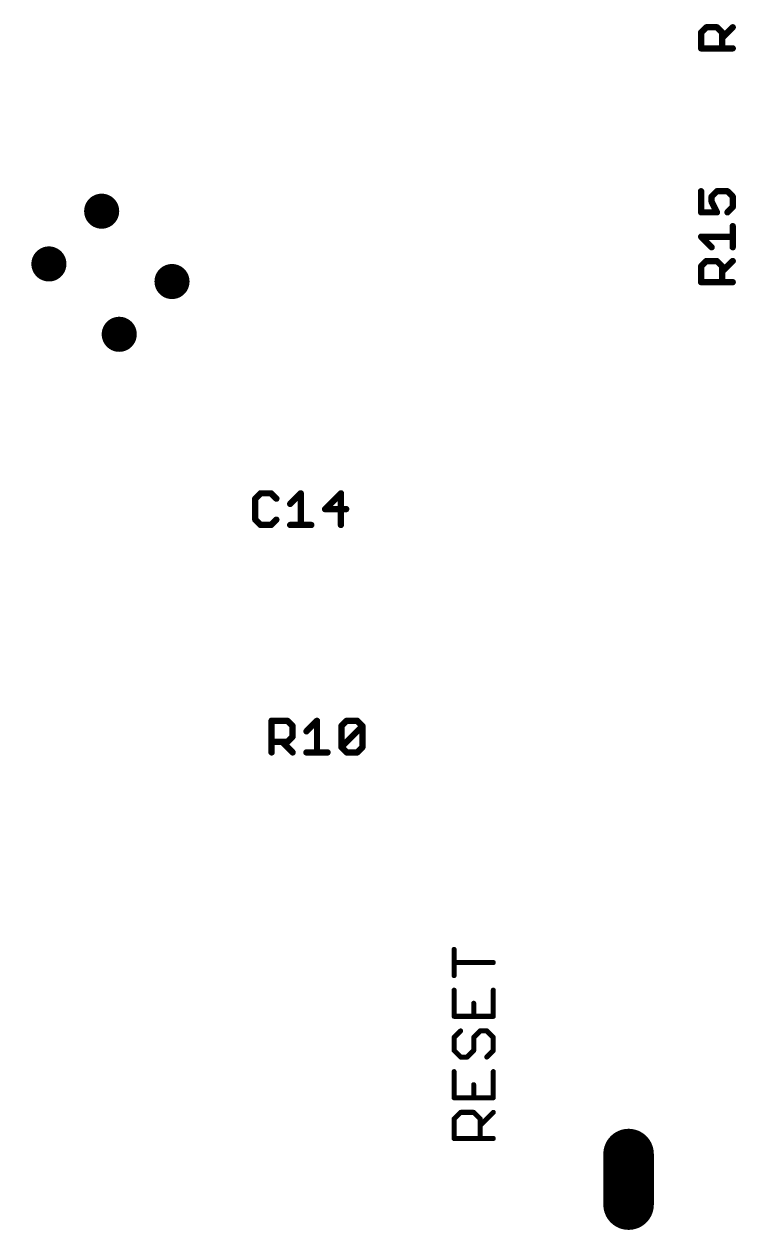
# Model space of a CAD drawing. Extents: x -38.3 to 35.6, y -39 to 39.9.
# Drawn here: x -15.45 to -1.14, y -39 to -14.76 of the extents above; entities that cross this region are included whole.
import ezdxf

# ---------------------------------------------------------------- set-up
doc = ezdxf.new("R2010")
doc.units = 0
doc.header["$MEASUREMENT"] = 0
doc.layers.get('0').update_dxf_attribs({"linetype": 'CONTINUOUS'})
doc.layers.add('25', color=253, linetype='CONTINUOUS')

# ---------------------------------------------------------------- blocks, each defined once
blk = doc.blocks.new('ROUNDP')
at = {"const_width": 0.5}
blk.add_lwpolyline([(0, -0.25, 1), (0, 0.25, 1), (0, -0.25)], format="xyb", dxfattribs=at)
blk = doc.blocks.new('LONGP100')
at = {"const_width": 1}
blk.add_lwpolyline([(-0.5, 0), (0.5, 0)], dxfattribs=at)
at = {"const_width": 0.5}
for points in [[(-0.5, 0.25, 1), (-0.5, -0.25)], [(0.5, -0.25, 1), (0.5, 0.25)]]:
    blk.add_lwpolyline(points, format="xyb", dxfattribs=at)

msp = doc.modelspace()

# ---------------------------------------------------------------- linework, layer by layer
at = {"layer": '25'}
for points, const_width in [([(-1.842, -14.9317), (-1.7361, -14.8257)], 0.127), ([(-1.7361, -14.8257), (-1.5243, -14.8257)], 0.127), ([(-1.5243, -14.8257), (-1.4183, -14.9317)], 0.127), ([(-1.4183, -15.0376), (-1.2065, -14.8257)], 0.127), ([(-1.842, -15.2494), (-1.842, -14.9317)], 0.127), ([(-1.4183, -14.9317), (-1.4183, -15.2494)], 0.127), ([(-1.2065, -15.2494), (-1.842, -15.2494)], 0.127), ([(-1.842, -18.1214), (-1.842, -18.5451)], 0.127), ([(-1.6302, -18.2274), (-1.5243, -18.1214)], 0.127), ([(-1.6302, -18.3333), (-1.6302, -18.2274)], 0.127), ([(-1.5243, -18.1214), (-1.3124, -18.1214)], 0.127), ([(-1.3124, -18.1214), (-1.2065, -18.2274)], 0.127), ([(-1.2065, -18.2274), (-1.2065, -18.4392)], 0.127), ([(-1.5243, -18.5451), (-1.6302, -18.3333)], 0.127), ([(-1.2065, -18.4392), (-1.3124, -18.5451)], 0.127), ([(-1.842, -18.5451), (-1.5243, -18.5451)], 0.127), ([(-1.2065, -19.2468), (-1.2065, -18.8231)], 0.127), ([(-1.6302, -19.2468), (-1.842, -19.0349)], 0.127), ([(-1.842, -19.0349), (-1.2065, -19.0349)], 0.127), ([(-1.842, -19.6306), (-1.7361, -19.5247)], 0.127), ([(-1.842, -19.9484), (-1.842, -19.6306)], 0.127), ([(-1.7361, -19.5247), (-1.5243, -19.5247)], 0.127), ([(-1.5243, -19.5247), (-1.4183, -19.6306)], 0.127), ([(-1.4183, -19.7366), (-1.2065, -19.5247)], 0.127), ([(-1.4183, -19.6306), (-1.4183, -19.9484)], 0.127), ([(-1.2065, -19.9484), (-1.842, -19.9484)], 0.127), ([(-10.6985, -24.193), (-10.8044, -24.2989)], 0.127), ([(-10.4867, -24.193), (-10.6985, -24.193)], 0.127), ([(-10.3807, -24.2989), (-10.4867, -24.193)], 0.127), ([(-10.1028, -24.4048), (-9.8909, -24.193)], 0.127), ([(-9.8909, -24.193), (-9.8909, -24.8285)], 0.127), ([(-9.0834, -24.193), (-9.4011, -24.5107)], 0.127), ([(-9.0834, -24.8285), (-9.0834, -24.193)], 0.127), ([(-10.8044, -24.2989), (-10.8044, -24.7226)], 0.127), ([(-9.4011, -24.5107), (-8.9775, -24.5107)], 0.127), ([(-10.8044, -24.7226), (-10.6985, -24.8285)], 0.127), ([(-10.4867, -24.8285), (-10.3807, -24.7226)], 0.127), ([(-10.6985, -24.8285), (-10.4867, -24.8285)], 0.127), ([(-10.1028, -24.8285), (-9.6791, -24.8285)], 0.127), ([(-10.4775, -29.4005), (-10.4775, -28.765)], 0.127), ([(-10.4775, -28.765), (-10.1597, -28.765)], 0.127), ([(-10.1597, -28.765), (-10.0538, -28.8709)], 0.127), ([(-10.0538, -28.8709), (-10.0538, -29.0827)], 0.127), ([(-9.7759, -28.9768), (-9.564, -28.765)], 0.127), ([(-9.564, -28.765), (-9.564, -29.4005)], 0.127), ([(-9.0742, -28.8709), (-8.9683, -28.765)], 0.127), ([(-9.0742, -29.2946), (-9.0742, -28.8709)], 0.127), ([(-9.0742, -29.2946), (-8.6505, -28.8709)], 0.127), ([(-8.9683, -28.765), (-8.7565, -28.765)], 0.127), ([(-8.7565, -28.765), (-8.6505, -28.8709)], 0.127), ([(-8.6505, -28.8709), (-8.6505, -29.2946)], 0.127), ([(-10.0538, -29.0827), (-10.1597, -29.1887)], 0.127), ([(-10.1597, -29.1887), (-10.4775, -29.1887)], 0.127), ([(-10.2657, -29.1887), (-10.0538, -29.4005)], 0.127), ([(-8.9683, -29.4005), (-9.0742, -29.2946)], 0.127), ([(-8.6505, -29.2946), (-8.7565, -29.4005)], 0.127), ([(-9.7759, -29.4005), (-9.3522, -29.4005)], 0.127), ([(-8.7565, -29.4005), (-8.9683, -29.4005)], 0.127), ([(-6.8079, -33.8859), (-6.8079, -33.3605)], 0.1016), ([(-6.0198, -33.6232), (-6.8079, -33.6232)], 0.1016), ([(-6.8079, -34.1791), (-6.8079, -34.7045)], 0.1016), ([(-6.0198, -34.7045), (-6.0198, -34.1791)], 0.1016), ([(-6.4138, -34.7045), (-6.4138, -34.4418)], 0.1016), ([(-6.8079, -34.7045), (-6.0198, -34.7045)], 0.1016), ([(-6.6765, -34.9977), (-6.8079, -35.129)], 0.1016), ([(-6.8079, -35.129), (-6.8079, -35.3917)], 0.1016), ([(-6.4138, -35.129), (-6.2825, -34.9977)], 0.1016), ([(-6.4138, -35.3917), (-6.4138, -35.129)], 0.1016), ([(-6.2825, -34.9977), (-6.1511, -34.9977)], 0.1016), ([(-6.1511, -34.9977), (-6.0198, -35.129)], 0.1016), ([(-6.0198, -35.129), (-6.0198, -35.3917)], 0.1016), ([(-6.8079, -35.3917), (-6.6765, -35.523)], 0.1016), ([(-6.5452, -35.523), (-6.4138, -35.3917)], 0.1016), ([(-6.0198, -35.3917), (-6.1511, -35.523)], 0.1016), ([(-6.6765, -35.523), (-6.5452, -35.523)], 0.1016), ([(-6.8079, -35.8162), (-6.8079, -36.3416)], 0.1016), ([(-6.0198, -36.3416), (-6.0198, -35.8162)], 0.1016), ([(-6.4138, -36.3416), (-6.4138, -36.0789)], 0.1016), ([(-6.8079, -36.3416), (-6.0198, -36.3416)], 0.1016), ([(-6.8079, -36.7662), (-6.6765, -36.6348)], 0.1016), ([(-6.6765, -36.6348), (-6.4138, -36.6348)], 0.1016), ([(-6.4138, -36.6348), (-6.2825, -36.7662)], 0.1016), ([(-6.2825, -36.8975), (-6.0198, -36.6348)], 0.1016), ([(-6.8079, -37.1602), (-6.8079, -36.7662)], 0.1016), ([(-6.2825, -36.7662), (-6.2825, -37.1602)], 0.1016), ([(-6.0198, -37.1602), (-6.8079, -37.1602)], 0.1016)]:
    msp.add_lwpolyline(points, dxfattribs=dict(at, const_width=const_width))
for points, const_width in [([(-1.7361, -14.794, 1), (-1.7361, -14.8575)], 0.0635), ([(-1.7137, -14.8482, 1), (-1.7586, -14.8033)], 0.0635), ([(-1.5018, -14.8033, 1), (-1.5467, -14.8482)], 0.0635), ([(-1.5243, -14.8575, 1), (-1.5243, -14.794)], 0.0635), ([(-1.184, -14.8482, 1), (-1.229, -14.8033)], 0.0635), ([(-1.8103, -14.9317, 1), (-1.8738, -14.9317)], 0.0635), ([(-1.8645, -14.9092, 1), (-1.8196, -14.9541)], 0.0635), ([(-1.3866, -14.9317, 1), (-1.4501, -14.9317)], 0.0635), ([(-1.4408, -15.0151, 1), (-1.3959, -15.06)], 0.0635), ([(-1.4408, -14.9541, 1), (-1.3959, -14.9092)], 0.0635), ([(-1.842, -15.2177, 1), (-1.842, -15.2812)], 0.0635), ([(-1.8738, -15.2494, 1), (-1.8103, -15.2494)], 0.0635), ([(-1.4501, -15.2494, 1), (-1.3866, -15.2494)], 0.0635), ([(-1.2065, -15.2812, 1), (-1.2065, -15.2177)], 0.0635), ([(-1.8103, -18.1214, 1), (-1.8738, -18.1214)], 0.0635), ([(-1.5984, -18.2274, 1), (-1.6619, -18.2274)], 0.0635), ([(-1.6526, -18.2049, 1), (-1.6077, -18.2498)], 0.0635), ([(-1.5243, -18.0897, 1), (-1.5243, -18.1532)], 0.0635), ([(-1.5018, -18.1439, 1), (-1.5467, -18.099)], 0.0635), ([(-1.29, -18.099, 1), (-1.3349, -18.1439)], 0.0635), ([(-1.3124, -18.1532, 1), (-1.3124, -18.0897)], 0.0635), ([(-1.1748, -18.2274, 1), (-1.2383, -18.2274)], 0.0635), ([(-1.229, -18.2498, 1), (-1.184, -18.2049)], 0.0635), ([(-1.6018, -18.3191, 1), (-1.6586, -18.3475)], 0.0635), ([(-1.6619, -18.3333, 1), (-1.5984, -18.3333)], 0.0635), ([(-1.2383, -18.4392, 1), (-1.1748, -18.4392)], 0.0635), ([(-1.184, -18.4617, 1), (-1.229, -18.4168)], 0.0635), ([(-1.842, -18.5134, 1), (-1.842, -18.5769)], 0.0635), ([(-1.8738, -18.5451, 1), (-1.8103, -18.5451)], 0.0635), ([(-1.5527, -18.5593, 1), (-1.4959, -18.5309)], 0.0635), ([(-1.5243, -18.5769, 1), (-1.5243, -18.5134)], 0.0635), ([(-1.3349, -18.5227, 1), (-1.29, -18.5676)], 0.0635), ([(-1.1748, -18.8231, 1), (-1.2383, -18.8231)], 0.0635), ([(-1.842, -19.0032, 1), (-1.842, -19.0667)], 0.0635), ([(-1.8196, -19.0125, 1), (-1.8645, -19.0574)], 0.0635), ([(-1.2065, -19.0667, 1), (-1.2065, -19.0032)], 0.0635), ([(-1.6526, -19.2692, 1), (-1.6077, -19.2243)], 0.0635), ([(-1.2383, -19.2468, 1), (-1.1748, -19.2468)], 0.0635), ([(-1.8103, -19.6306, 1), (-1.8738, -19.6306)], 0.0635), ([(-1.8645, -19.6082, 1), (-1.8196, -19.6531)], 0.0635), ([(-1.7361, -19.493, 1), (-1.7361, -19.5565)], 0.0635), ([(-1.7137, -19.5472, 1), (-1.7586, -19.5023)], 0.0635), ([(-1.5018, -19.5023, 1), (-1.5467, -19.5472)], 0.0635), ([(-1.5243, -19.5565, 1), (-1.5243, -19.493)], 0.0635), ([(-1.3866, -19.6306, 1), (-1.4501, -19.6306)], 0.0635), ([(-1.4408, -19.6531, 1), (-1.3959, -19.6082)], 0.0635), ([(-1.184, -19.5472, 1), (-1.229, -19.5023)], 0.0635), ([(-1.4408, -19.7141, 1), (-1.3959, -19.759)], 0.0635), ([(-1.842, -19.9167, 1), (-1.842, -19.9802)], 0.0635), ([(-1.8738, -19.9484, 1), (-1.8103, -19.9484)], 0.0635), ([(-1.4501, -19.9484, 1), (-1.3866, -19.9484)], 0.0635), ([(-1.2065, -19.9802, 1), (-1.2065, -19.9167)], 0.0635), ([(-10.6985, -24.1612, 1), (-10.6985, -24.2247)], 0.0635), ([(-10.676, -24.2154, 1), (-10.7209, -24.1705)], 0.0635), ([(-10.4642, -24.1705, 1), (-10.5091, -24.2154)], 0.0635), ([(-10.4867, -24.2247, 1), (-10.4867, -24.1612)], 0.0635), ([(-9.8592, -24.193, 1), (-9.9227, -24.193)], 0.0635), ([(-9.8685, -24.2154, 1), (-9.9134, -24.1705)], 0.0635), ([(-9.0516, -24.193, 1), (-9.1151, -24.193)], 0.0635), ([(-9.0609, -24.2154, 1), (-9.1058, -24.1705)], 0.0635), ([(-10.7727, -24.2989, 1), (-10.8362, -24.2989)], 0.0635), ([(-10.8269, -24.2764, 1), (-10.782, -24.3213)], 0.0635), ([(-10.4032, -24.3213, 1), (-10.3583, -24.2764)], 0.0635), ([(-10.1252, -24.3824, 1), (-10.0803, -24.4273)], 0.0635), ([(-9.4011, -24.479, 1), (-9.4011, -24.5425)], 0.0635), ([(-9.4236, -24.4883, 1), (-9.3787, -24.5332)], 0.0635), ([(-8.9775, -24.5425, 1), (-8.9775, -24.479)], 0.0635), ([(-10.782, -24.7001, 1), (-10.8269, -24.745)], 0.0635), ([(-10.8362, -24.7226, 1), (-10.7727, -24.7226)], 0.0635), ([(-10.3583, -24.745, 1), (-10.4032, -24.7001)], 0.0635), ([(-10.6985, -24.7968, 1), (-10.6985, -24.8603)], 0.0635), ([(-10.7209, -24.851, 1), (-10.676, -24.806)], 0.0635), ([(-10.5091, -24.806, 1), (-10.4642, -24.851)], 0.0635), ([(-10.4867, -24.8603, 1), (-10.4867, -24.7968)], 0.0635), ([(-10.1028, -24.7968, 1), (-10.1028, -24.8603)], 0.0635), ([(-9.9227, -24.8285, 1), (-9.8592, -24.8285)], 0.0635), ([(-9.6791, -24.8603, 1), (-9.6791, -24.7968)], 0.0635), ([(-9.1151, -24.8285, 1), (-9.0516, -24.8285)], 0.0635), ([(-10.4775, -28.7332, 1), (-10.4775, -28.7967)], 0.0635), ([(-10.4458, -28.765, 1), (-10.5093, -28.765)], 0.0635), ([(-10.1373, -28.7425, 1), (-10.1822, -28.7874)], 0.0635), ([(-10.1597, -28.7967, 1), (-10.1597, -28.7332)], 0.0635), ([(-10.0221, -28.8709, 1), (-10.0856, -28.8709)], 0.0635), ([(-10.0763, -28.8933, 1), (-10.0314, -28.8484)], 0.0635), ([(-9.5323, -28.765, 1), (-9.5958, -28.765)], 0.0635), ([(-9.5416, -28.7874, 1), (-9.5865, -28.7425)], 0.0635), ([(-9.0425, -28.8709, 1), (-9.106, -28.8709)], 0.0635), ([(-9.0967, -28.8484, 1), (-9.0518, -28.8933)], 0.0635), ([(-8.9683, -28.7332, 1), (-8.9683, -28.7967)], 0.0635), ([(-8.9459, -28.7874, 1), (-8.9908, -28.7425)], 0.0635), ([(-8.734, -28.7425, 1), (-8.7789, -28.7874)], 0.0635), ([(-8.7565, -28.7967, 1), (-8.7565, -28.7332)], 0.0635), ([(-8.6188, -28.8709, 1), (-8.6823, -28.8709)], 0.0635), ([(-8.6281, -28.8933, 1), (-8.673, -28.8484)], 0.0635), ([(-8.673, -28.8933, 1), (-8.6281, -28.8484)], 0.0635), ([(-10.0856, -29.0827, 1), (-10.0221, -29.0827)], 0.0635), ([(-10.0314, -29.1052, 1), (-10.0763, -29.0603)], 0.0635), ([(-9.7983, -28.9544, 1), (-9.7534, -28.9993)], 0.0635), ([(-10.4775, -29.1569, 1), (-10.4775, -29.2204)], 0.0635), ([(-10.2432, -29.1662, 1), (-10.2881, -29.2111)], 0.0635), ([(-10.1822, -29.1662, 1), (-10.1373, -29.2111)], 0.0635), ([(-10.1597, -29.2204, 1), (-10.1597, -29.1569)], 0.0635), ([(-9.0518, -29.2721, 1), (-9.0967, -29.317)], 0.0635), ([(-9.0967, -29.2721, 1), (-9.0518, -29.317)], 0.0635), ([(-9.106, -29.2946, 1), (-9.0425, -29.2946)], 0.0635), ([(-8.6823, -29.2946, 1), (-8.6188, -29.2946)], 0.0635), ([(-8.6281, -29.317, 1), (-8.673, -29.2721)], 0.0635), ([(-10.5093, -29.4005, 1), (-10.4458, -29.4005)], 0.0635), ([(-10.0763, -29.423, 1), (-10.0314, -29.378)], 0.0635), ([(-9.7759, -29.3688, 1), (-9.7759, -29.4322)], 0.0635), ([(-9.5958, -29.4005, 1), (-9.5323, -29.4005)], 0.0635), ([(-9.3522, -29.4322, 1), (-9.3522, -29.3688)], 0.0635), ([(-8.9683, -29.3688, 1), (-8.9683, -29.4322)], 0.0635), ([(-8.9908, -29.423, 1), (-8.9459, -29.378)], 0.0635), ([(-8.7789, -29.378, 1), (-8.734, -29.423)], 0.0635), ([(-8.7565, -29.4322, 1), (-8.7565, -29.3688)], 0.0635), ([(-6.7825, -33.3605, 1), (-6.8333, -33.3605)], 0.0508), ([(-6.8079, -33.5978, 1), (-6.8079, -33.6486)], 0.0508), ([(-6.0198, -33.6486, 1), (-6.0198, -33.5978)], 0.0508), ([(-6.8333, -33.8859, 1), (-6.7825, -33.8859)], 0.0508), ([(-6.7825, -34.1791, 1), (-6.8333, -34.1791)], 0.0508), ([(-5.9944, -34.1791, 1), (-6.0452, -34.1791)], 0.0508), ([(-6.3884, -34.4418, 1), (-6.4392, -34.4418)], 0.0508), ([(-6.8079, -34.6791, 1), (-6.8079, -34.7299)], 0.0508), ([(-6.0198, -34.7299, 1), (-6.0198, -34.6791)], 0.0508), ([(-6.8333, -34.7045, 1), (-6.7825, -34.7045)], 0.0508), ([(-6.4392, -34.7045, 1), (-6.3884, -34.7045)], 0.0508), ([(-6.0452, -34.7045, 1), (-5.9944, -34.7045)], 0.0508), ([(-6.7825, -35.129, 1), (-6.8333, -35.129)], 0.0508), ([(-6.8258, -35.111, 1), (-6.7899, -35.147)], 0.0508), ([(-6.6586, -35.0156, 1), (-6.6945, -34.9797)], 0.0508), ([(-6.4318, -35.111, 1), (-6.3959, -35.147)], 0.0508), ([(-6.3884, -35.129, 1), (-6.4392, -35.129)], 0.0508), ([(-6.2825, -34.9723, 1), (-6.2825, -35.0231)], 0.0508), ([(-6.2645, -35.0156, 1), (-6.3005, -34.9797)], 0.0508), ([(-6.1332, -34.9797, 1), (-6.1691, -35.0156)], 0.0508), ([(-6.1511, -35.0231, 1), (-6.1511, -34.9723)], 0.0508), ([(-5.9944, -35.129, 1), (-6.0452, -35.129)], 0.0508), ([(-6.0378, -35.147, 1), (-6.0018, -35.111)], 0.0508), ([(-6.7899, -35.3737, 1), (-6.8258, -35.4097)], 0.0508), ([(-6.8333, -35.3917, 1), (-6.7825, -35.3917)], 0.0508), ([(-6.4392, -35.3917, 1), (-6.3884, -35.3917)], 0.0508), ([(-6.3959, -35.4097, 1), (-6.4318, -35.3737)], 0.0508), ([(-6.0452, -35.3917, 1), (-5.9944, -35.3917)], 0.0508), ([(-6.0018, -35.4097, 1), (-6.0378, -35.3737)], 0.0508), ([(-6.6765, -35.4976, 1), (-6.6765, -35.5484)], 0.0508), ([(-6.6945, -35.541, 1), (-6.6586, -35.5051)], 0.0508), ([(-6.5631, -35.5051, 1), (-6.5272, -35.541)], 0.0508), ([(-6.5452, -35.5484, 1), (-6.5452, -35.4976)], 0.0508), ([(-6.1691, -35.5051, 1), (-6.1332, -35.541)], 0.0508), ([(-6.7825, -35.8162, 1), (-6.8333, -35.8162)], 0.0508), ([(-5.9944, -35.8162, 1), (-6.0452, -35.8162)], 0.0508), ([(-6.3884, -36.0789, 1), (-6.4392, -36.0789)], 0.0508), ([(-6.8079, -36.3162, 1), (-6.8079, -36.367)], 0.0508), ([(-6.8333, -36.3416, 1), (-6.7825, -36.3416)], 0.0508), ([(-6.4392, -36.3416, 1), (-6.3884, -36.3416)], 0.0508), ([(-6.0452, -36.3416, 1), (-5.9944, -36.3416)], 0.0508), ([(-6.0198, -36.367, 1), (-6.0198, -36.3162)], 0.0508), ([(-6.6765, -36.6094, 1), (-6.6765, -36.6602)], 0.0508), ([(-6.6586, -36.6528, 1), (-6.6945, -36.6169)], 0.0508), ([(-6.3959, -36.6169, 1), (-6.4318, -36.6528)], 0.0508), ([(-6.4138, -36.6602, 1), (-6.4138, -36.6094)], 0.0508), ([(-6.0018, -36.6528, 1), (-6.0378, -36.6169)], 0.0508), ([(-6.7825, -36.7662, 1), (-6.8333, -36.7662)], 0.0508), ([(-6.8258, -36.7482, 1), (-6.7899, -36.7841)], 0.0508), ([(-6.2571, -36.7662, 1), (-6.3079, -36.7662)], 0.0508), ([(-6.3005, -36.7841, 1), (-6.2645, -36.7482)], 0.0508), ([(-6.3005, -36.8795, 1), (-6.2645, -36.9155)], 0.0508), ([(-6.8079, -37.1348, 1), (-6.8079, -37.1856)], 0.0508), ([(-6.8333, -37.1602, 1), (-6.7825, -37.1602)], 0.0508), ([(-6.3079, -37.1602, 1), (-6.2571, -37.1602)], 0.0508), ([(-6.0198, -37.1856, 1), (-6.0198, -37.1348)], 0.0508)]:
    msp.add_lwpolyline(points, format="xyb", dxfattribs=dict(at, const_width=const_width))

# ---------------------------------------------------------------- block references
for name, p, xscale, yscale, rotation in [('ROUNDP', (-13.8928, -18.522), 0.7048, 0.7048, 135), ('ROUNDP', (-13.8928, -18.522), 0.7048, 0.7048, 135), ('ROUNDP', (-14.9534, -19.5826), 0.7048, 0.7048, 135), ('ROUNDP', (-14.9534, -19.5826), 0.7048, 0.7048, 135), ('ROUNDP', (-12.4786, -19.9362), 0.7048, 0.7048, 135), ('ROUNDP', (-12.4786, -19.9362), 0.7048, 0.7048, 135), ('ROUNDP', (-13.5392, -20.9968), 0.7048, 0.7048, 135), ('ROUNDP', (-13.5392, -20.9968), 0.7048, 0.7048, 135), ('LONGP100', (-3.3, -37.981), 1.016, 1.016, 90), ('LONGP100', (-3.3, -37.981), 1.016, 1.016, 90)]:
    msp.add_blockref(name, p, dxfattribs=dict(at, xscale=xscale, yscale=yscale, rotation=rotation))

doc.saveas('drawing.dxf')
